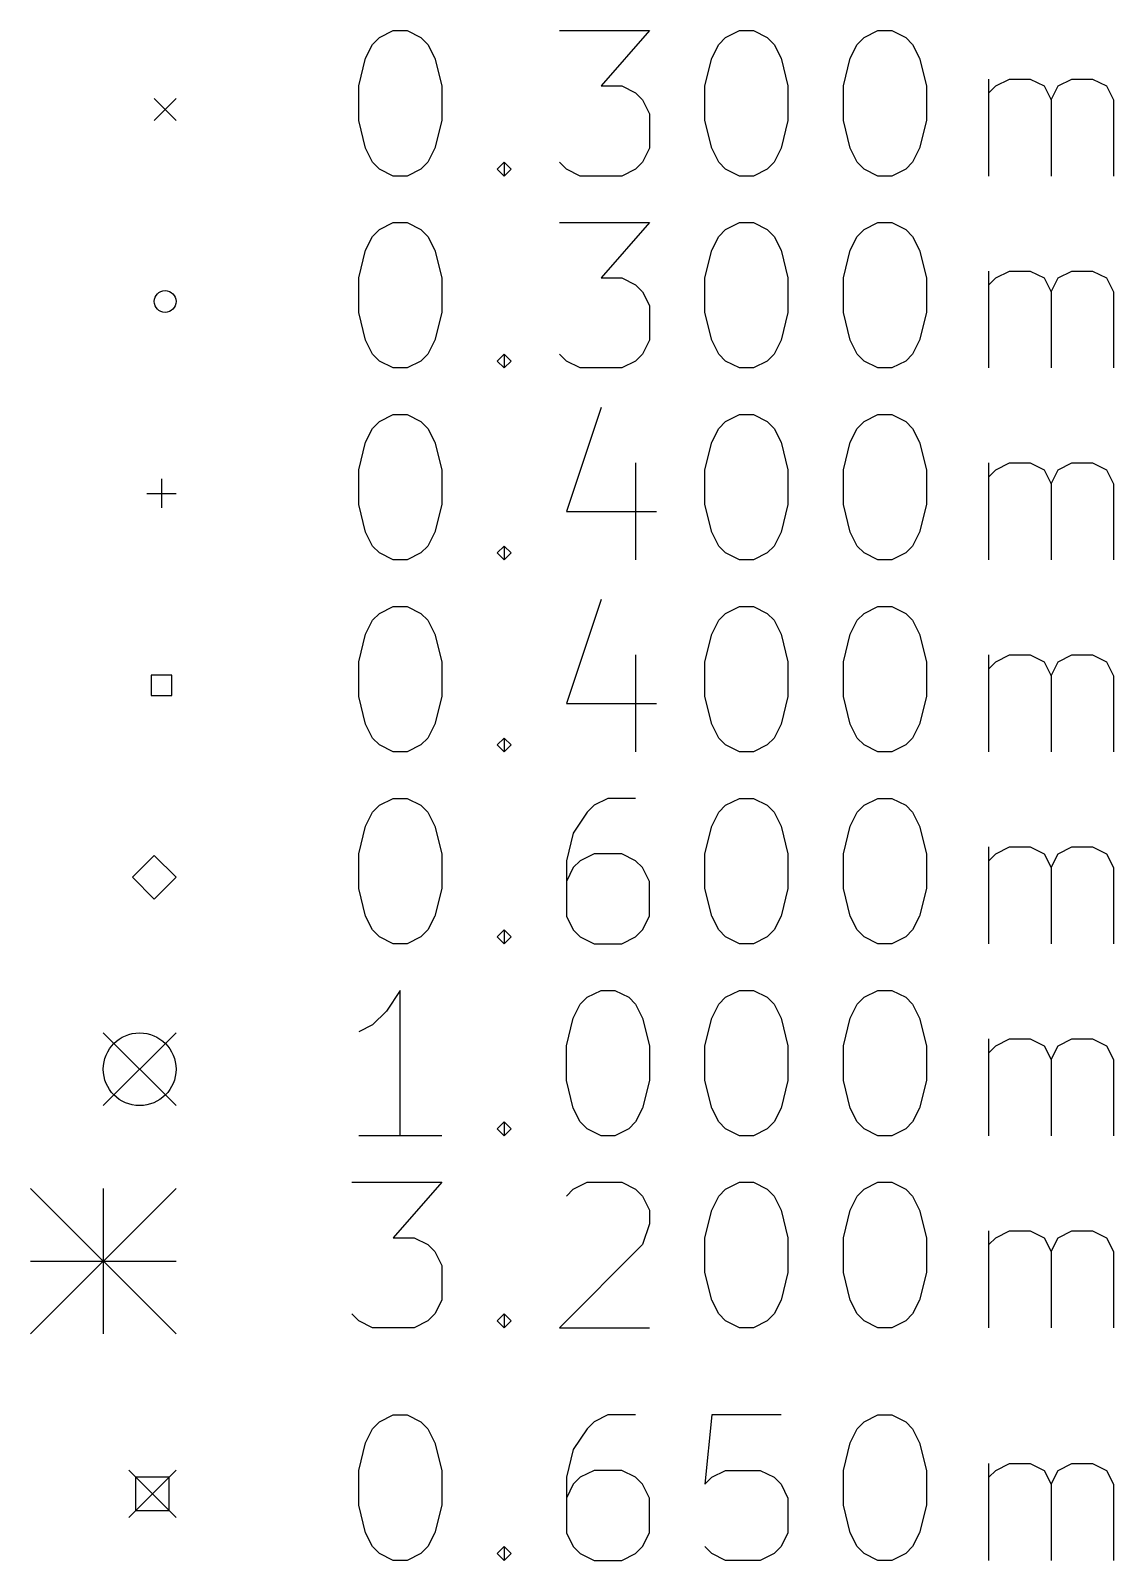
# Model space of a CAD drawing. Extents: x 48.1 to 118.3, y -115.2 to -22.5.
# Drawn here: x 48.14 to 63.03, y -114.41 to -93.37 of the extents above; entities that cross this region are included whole.
import ezdxf

# ---------------------------------------------------------------- set-up
doc = ezdxf.new("R2010")
doc.units = 0
doc.layers.add('BLACK', color=7, linetype='CONTINUOUS')

msp = doc.modelspace()

# ---------------------------------------------------------------- linework, layer by layer
at = {"layer": 'BLACK', "linetype": 'CONTINUOUS'}
for p, q in [((52.938244, -93.470076), (53.12872, -93.374838)), ((53.12872, -93.374838), (53.319197, -93.374838)), ((53.319197, -93.374838), (53.509673, -93.470076)), ((55.414435, -93.374838), (56.65253, -93.374838)), ((56.65253, -93.374838), (55.985863, -94.136742)), ((57.700149, -93.470076), (57.890625, -93.374838)), ((57.890625, -93.374838), (58.081102, -93.374838)), ((58.081102, -93.374838), (58.271578, -93.470076)), ((59.604911, -93.470076), (59.795387, -93.374838)), ((59.795387, -93.374838), (59.985864, -93.374838)), ((59.985864, -93.374838), (60.17634, -93.470076)), ((52.747768, -93.75579), (52.843006, -93.565314)), ((52.843006, -93.565314), (52.938244, -93.470076)), ((53.509673, -93.470076), (53.604911, -93.565314)), ((53.604911, -93.565314), (53.700149, -93.75579)), ((57.509673, -93.75579), (57.604911, -93.565314)), ((57.604911, -93.565314), (57.700149, -93.470076)), ((58.271578, -93.470076), (58.366816, -93.565314)), ((58.366816, -93.565314), (58.462054, -93.75579)), ((59.414435, -93.75579), (59.509673, -93.565314)), ((59.509673, -93.565314), (59.604911, -93.470076)), ((60.17634, -93.470076), (60.271578, -93.565314)), ((60.271578, -93.565314), (60.366816, -93.75579)), ((52.65253, -94.136742), (52.747768, -93.75579)), ((53.700149, -93.75579), (53.795387, -94.136742)), ((57.414435, -94.136742), (57.509673, -93.75579)), ((58.462054, -93.75579), (58.557292, -94.136742)), ((59.319197, -94.136742), (59.414435, -93.75579)), ((60.366816, -93.75579), (60.462054, -94.136742)), ((61.319197, -95.374838), (61.319197, -94.041504)), ((61.414435, -94.136742), (61.604911, -94.041504)), ((61.604911, -94.041504), (61.890626, -94.041504)), ((61.890626, -94.041504), (62.081102, -94.136742)), ((62.271578, -94.136742), (62.462054, -94.041504)), ((62.462054, -94.041504), (62.747768, -94.041504)), ((62.747768, -94.041504), (62.938245, -94.136742)), ((52.65253, -94.612933), (52.65253, -94.136742)), ((53.795387, -94.136742), (53.795387, -94.612933)), ((55.985863, -94.136742), (56.271578, -94.136742)), ((56.271578, -94.136742), (56.462054, -94.23198)), ((56.462054, -94.23198), (56.557292, -94.327219)), ((57.414435, -94.612933), (57.414435, -94.136742)), ((58.557292, -94.136742), (58.557292, -94.612933)), ((59.319197, -94.612933), (59.319197, -94.136742)), ((60.462054, -94.136742), (60.462054, -94.612933)), ((61.319197, -94.23198), (61.414435, -94.136742)), ((62.081102, -94.136742), (62.17634, -94.327219)), ((62.17634, -94.327219), (62.271578, -94.136742)), ((62.938245, -94.136742), (63.033483, -94.327219)), ((49.84, -94.31), (50.14, -94.61)), ((50.14, -94.31), (49.84, -94.61)), ((56.557292, -94.327219), (56.65253, -94.517695)), ((62.17634, -94.327219), (62.17634, -95.374838)), ((63.033483, -94.327219), (63.033483, -95.374838)), ((52.747768, -94.993885), (52.65253, -94.612933)), ((53.795387, -94.612933), (53.700149, -94.993885)), ((56.65253, -94.517695), (56.65253, -94.993885)), ((57.509673, -94.993885), (57.414435, -94.612933)), ((58.557292, -94.612933), (58.462054, -94.993885)), ((59.414435, -94.993885), (59.319197, -94.612933)), ((60.462054, -94.612933), (60.366816, -94.993885)), ((52.843006, -95.184361), (52.747768, -94.993885)), ((53.700149, -94.993885), (53.604911, -95.184361)), ((56.65253, -94.993885), (56.557292, -95.184361)), ((57.604911, -95.184361), (57.509673, -94.993885)), ((58.462054, -94.993885), (58.366816, -95.184361)), ((59.509673, -95.184361), (59.414435, -94.993885)), ((60.366816, -94.993885), (60.271578, -95.184361)), ((52.938244, -95.2796), (52.843006, -95.184361)), ((53.12872, -95.374838), (52.938244, -95.2796)), ((53.509673, -95.2796), (53.319197, -95.374838)), ((53.604911, -95.184361), (53.509673, -95.2796)), ((54.557292, -95.2796), (54.65253, -95.184361)), ((54.65253, -95.374838), (54.557292, -95.2796)), ((54.65253, -95.184361), (54.747768, -95.2796)), ((54.65253, -95.184361), (54.65253, -95.374838)), ((54.747768, -95.2796), (54.65253, -95.374838)), ((55.509673, -95.2796), (55.414435, -95.184361)), ((55.700149, -95.374838), (55.509673, -95.2796)), ((56.462054, -95.2796), (56.271578, -95.374838)), ((56.557292, -95.184361), (56.462054, -95.2796)), ((57.700149, -95.2796), (57.604911, -95.184361)), ((57.890625, -95.374838), (57.700149, -95.2796)), ((58.271578, -95.2796), (58.081102, -95.374838)), ((58.366816, -95.184361), (58.271578, -95.2796)), ((59.604911, -95.2796), (59.509673, -95.184361)), ((59.795387, -95.374838), (59.604911, -95.2796)), ((60.17634, -95.2796), (59.985864, -95.374838)), ((60.271578, -95.184361), (60.17634, -95.2796)), ((53.319197, -95.374838), (53.12872, -95.374838)), ((56.271578, -95.374838), (55.700149, -95.374838)), ((58.081102, -95.374838), (57.890625, -95.374838)), ((59.985864, -95.374838), (59.795387, -95.374838)), ((52.843006, -96.205314), (52.938244, -96.110076)), ((52.938244, -96.110076), (53.12872, -96.014838)), ((53.12872, -96.014838), (53.319197, -96.014838)), ((53.319197, -96.014838), (53.509673, -96.110076)), ((53.509673, -96.110076), (53.604911, -96.205314)), ((55.414435, -96.014838), (56.65253, -96.014838)), ((56.65253, -96.014838), (55.985863, -96.776742)), ((57.604911, -96.205314), (57.700149, -96.110076)), ((57.700149, -96.110076), (57.890625, -96.014838)), ((57.890625, -96.014838), (58.081102, -96.014838)), ((58.081102, -96.014838), (58.271578, -96.110076)), ((58.271578, -96.110076), (58.366816, -96.205314)), ((59.509673, -96.205314), (59.604911, -96.110076)), ((59.604911, -96.110076), (59.795387, -96.014838)), ((59.795387, -96.014838), (59.985864, -96.014838)), ((59.985864, -96.014838), (60.17634, -96.110076)), ((60.17634, -96.110076), (60.271578, -96.205314)), ((52.747768, -96.39579), (52.843006, -96.205314)), ((53.604911, -96.205314), (53.700149, -96.39579)), ((57.509673, -96.39579), (57.604911, -96.205314)), ((58.366816, -96.205314), (58.462054, -96.39579)), ((59.414435, -96.39579), (59.509673, -96.205314)), ((60.271578, -96.205314), (60.366816, -96.39579)), ((52.65253, -96.776742), (52.747768, -96.39579)), ((53.700149, -96.39579), (53.795387, -96.776742)), ((57.414435, -96.776742), (57.509673, -96.39579)), ((58.462054, -96.39579), (58.557292, -96.776742)), ((59.319197, -96.776742), (59.414435, -96.39579)), ((60.366816, -96.39579), (60.462054, -96.776742)), ((52.65253, -97.252933), (52.65253, -96.776742)), ((53.795387, -96.776742), (53.795387, -97.252933)), ((55.985863, -96.776742), (56.271578, -96.776742)), ((56.271578, -96.776742), (56.462054, -96.87198)), ((57.414435, -97.252933), (57.414435, -96.776742)), ((58.557292, -96.776742), (58.557292, -97.252933)), ((59.319197, -97.252933), (59.319197, -96.776742)), ((60.462054, -96.776742), (60.462054, -97.252933)), ((61.319197, -98.014838), (61.319197, -96.681504)), ((61.319197, -96.87198), (61.414435, -96.776742)), ((61.414435, -96.776742), (61.604911, -96.681504)), ((61.604911, -96.681504), (61.890626, -96.681504)), ((61.890626, -96.681504), (62.081102, -96.776742)), ((62.081102, -96.776742), (62.17634, -96.967219)), ((62.17634, -96.967219), (62.271578, -96.776742)), ((62.271578, -96.776742), (62.462054, -96.681504)), ((62.462054, -96.681504), (62.747768, -96.681504)), ((62.747768, -96.681504), (62.938245, -96.776742)), ((62.938245, -96.776742), (63.033483, -96.967219)), ((56.462054, -96.87198), (56.557292, -96.967219)), ((56.557292, -96.967219), (56.65253, -97.157695)), ((62.17634, -96.967219), (62.17634, -98.014838)), ((63.033483, -96.967219), (63.033483, -98.014838)), ((56.65253, -97.157695), (56.65253, -97.633885)), ((52.747768, -97.633885), (52.65253, -97.252933)), ((53.795387, -97.252933), (53.700149, -97.633885)), ((57.509673, -97.633885), (57.414435, -97.252933)), ((58.557292, -97.252933), (58.462054, -97.633885)), ((59.414435, -97.633885), (59.319197, -97.252933)), ((60.462054, -97.252933), (60.366816, -97.633885)), ((52.843006, -97.824361), (52.747768, -97.633885)), ((52.938244, -97.9196), (52.843006, -97.824361)), ((53.604911, -97.824361), (53.509673, -97.9196)), ((53.700149, -97.633885), (53.604911, -97.824361)), ((54.557292, -97.9196), (54.65253, -97.824361)), ((54.65253, -97.824361), (54.747768, -97.9196)), ((54.65253, -97.824361), (54.65253, -98.014838)), ((55.509673, -97.9196), (55.414435, -97.824361)), ((56.557292, -97.824361), (56.462054, -97.9196)), ((56.65253, -97.633885), (56.557292, -97.824361)), ((57.604911, -97.824361), (57.509673, -97.633885)), ((57.700149, -97.9196), (57.604911, -97.824361)), ((58.366816, -97.824361), (58.271578, -97.9196)), ((58.462054, -97.633885), (58.366816, -97.824361)), ((59.509673, -97.824361), (59.414435, -97.633885)), ((59.604911, -97.9196), (59.509673, -97.824361)), ((60.271578, -97.824361), (60.17634, -97.9196)), ((60.366816, -97.633885), (60.271578, -97.824361)), ((53.12872, -98.014838), (52.938244, -97.9196)), ((53.319197, -98.014838), (53.12872, -98.014838)), ((53.509673, -97.9196), (53.319197, -98.014838)), ((54.65253, -98.014838), (54.557292, -97.9196)), ((54.747768, -97.9196), (54.65253, -98.014838)), ((55.700149, -98.014838), (55.509673, -97.9196)), ((56.271578, -98.014838), (55.700149, -98.014838)), ((56.462054, -97.9196), (56.271578, -98.014838)), ((57.890625, -98.014838), (57.700149, -97.9196)), ((58.081102, -98.014838), (57.890625, -98.014838)), ((58.271578, -97.9196), (58.081102, -98.014838)), ((59.795387, -98.014838), (59.604911, -97.9196)), ((59.985864, -98.014838), (59.795387, -98.014838)), ((60.17634, -97.9196), (59.985864, -98.014838)), ((52.938244, -98.750076), (53.12872, -98.654838)), ((53.12872, -98.654838), (53.319197, -98.654838)), ((53.319197, -98.654838), (53.509673, -98.750076)), ((55.985863, -98.5596), (55.509673, -99.988171)), ((57.700149, -98.750076), (57.890625, -98.654838)), ((57.890625, -98.654838), (58.081102, -98.654838)), ((58.081102, -98.654838), (58.271578, -98.750076)), ((59.604911, -98.750076), (59.795387, -98.654838)), ((59.795387, -98.654838), (59.985864, -98.654838)), ((59.985864, -98.654838), (60.17634, -98.750076)), ((52.747768, -99.03579), (52.843006, -98.845314)), ((52.843006, -98.845314), (52.938244, -98.750076)), ((53.509673, -98.750076), (53.604911, -98.845314)), ((53.604911, -98.845314), (53.700149, -99.03579)), ((57.509673, -99.03579), (57.604911, -98.845314)), ((57.604911, -98.845314), (57.700149, -98.750076)), ((58.271578, -98.750076), (58.366816, -98.845314)), ((58.366816, -98.845314), (58.462054, -99.03579)), ((59.414435, -99.03579), (59.509673, -98.845314)), ((59.509673, -98.845314), (59.604911, -98.750076)), ((60.17634, -98.750076), (60.271578, -98.845314)), ((60.271578, -98.845314), (60.366816, -99.03579)), ((52.65253, -99.416742), (52.747768, -99.03579)), ((53.700149, -99.03579), (53.795387, -99.416742)), ((57.414435, -99.416742), (57.509673, -99.03579)), ((58.462054, -99.03579), (58.557292, -99.416742)), ((59.319197, -99.416742), (59.414435, -99.03579)), ((60.366816, -99.03579), (60.462054, -99.416742)), ((52.65253, -99.892933), (52.65253, -99.416742)), ((53.795387, -99.416742), (53.795387, -99.892933)), ((56.462054, -99.321504), (56.462054, -100.654838)), ((57.414435, -99.892933), (57.414435, -99.416742)), ((58.557292, -99.416742), (58.557292, -99.892933)), ((59.319197, -99.892933), (59.319197, -99.416742)), ((60.462054, -99.416742), (60.462054, -99.892933)), ((61.319197, -100.654838), (61.319197, -99.321504)), ((61.319197, -99.51198), (61.414435, -99.416742)), ((61.414435, -99.416742), (61.604911, -99.321504)), ((61.604911, -99.321504), (61.890626, -99.321504)), ((61.890626, -99.321504), (62.081102, -99.416742)), ((62.081102, -99.416742), (62.17634, -99.607219)), ((62.17634, -99.607219), (62.271578, -99.416742)), ((62.271578, -99.416742), (62.462054, -99.321504)), ((62.462054, -99.321504), (62.747768, -99.321504)), ((62.747768, -99.321504), (62.938245, -99.416742)), ((62.938245, -99.416742), (63.033483, -99.607219)), ((49.94, -99.54), (49.94, -99.94)), ((62.17634, -99.607219), (62.17634, -100.654838)), ((63.033483, -99.607219), (63.033483, -100.654838)), ((49.74, -99.74), (50.14, -99.74)), ((52.747768, -100.273885), (52.65253, -99.892933)), ((53.795387, -99.892933), (53.700149, -100.273885)), ((57.509673, -100.273885), (57.414435, -99.892933)), ((58.557292, -99.892933), (58.462054, -100.273885)), ((59.414435, -100.273885), (59.319197, -99.892933)), ((60.462054, -99.892933), (60.366816, -100.273885)), ((55.509673, -99.988171), (56.747768, -99.988171)), ((52.843006, -100.464361), (52.747768, -100.273885)), ((53.700149, -100.273885), (53.604911, -100.464361)), ((57.604911, -100.464361), (57.509673, -100.273885)), ((58.462054, -100.273885), (58.366816, -100.464361)), ((59.509673, -100.464361), (59.414435, -100.273885)), ((60.366816, -100.273885), (60.271578, -100.464361)), ((52.938244, -100.5596), (52.843006, -100.464361)), ((53.12872, -100.654838), (52.938244, -100.5596)), ((53.509673, -100.5596), (53.319197, -100.654838)), ((53.604911, -100.464361), (53.509673, -100.5596)), ((54.557292, -100.5596), (54.65253, -100.464361)), ((54.65253, -100.654838), (54.557292, -100.5596)), ((54.65253, -100.464361), (54.747768, -100.5596)), ((54.65253, -100.464361), (54.65253, -100.654838)), ((54.747768, -100.5596), (54.65253, -100.654838)), ((57.700149, -100.5596), (57.604911, -100.464361)), ((57.890625, -100.654838), (57.700149, -100.5596)), ((58.271578, -100.5596), (58.081102, -100.654838)), ((58.366816, -100.464361), (58.271578, -100.5596)), ((59.604911, -100.5596), (59.509673, -100.464361)), ((59.795387, -100.654838), (59.604911, -100.5596)), ((60.17634, -100.5596), (59.985864, -100.654838)), ((60.271578, -100.464361), (60.17634, -100.5596)), ((53.319197, -100.654838), (53.12872, -100.654838)), ((58.081102, -100.654838), (57.890625, -100.654838)), ((59.985864, -100.654838), (59.795387, -100.654838)), ((55.985863, -101.1996), (55.509673, -102.628171)), ((52.843006, -101.485314), (52.938244, -101.390076)), ((52.938244, -101.390076), (53.12872, -101.294838)), ((53.12872, -101.294838), (53.319197, -101.294838)), ((53.319197, -101.294838), (53.509673, -101.390076)), ((53.509673, -101.390076), (53.604911, -101.485314)), ((57.604911, -101.485314), (57.700149, -101.390076)), ((57.700149, -101.390076), (57.890625, -101.294838)), ((57.890625, -101.294838), (58.081102, -101.294838)), ((58.081102, -101.294838), (58.271578, -101.390076)), ((58.271578, -101.390076), (58.366816, -101.485314)), ((59.509673, -101.485314), (59.604911, -101.390076)), ((59.604911, -101.390076), (59.795387, -101.294838)), ((59.795387, -101.294838), (59.985864, -101.294838)), ((59.985864, -101.294838), (60.17634, -101.390076)), ((60.17634, -101.390076), (60.271578, -101.485314)), ((52.747768, -101.67579), (52.843006, -101.485314)), ((53.604911, -101.485314), (53.700149, -101.67579)), ((57.509673, -101.67579), (57.604911, -101.485314)), ((58.366816, -101.485314), (58.462054, -101.67579)), ((59.414435, -101.67579), (59.509673, -101.485314)), ((60.271578, -101.485314), (60.366816, -101.67579)), ((52.65253, -102.056742), (52.747768, -101.67579)), ((53.700149, -101.67579), (53.795387, -102.056742)), ((57.414435, -102.056742), (57.509673, -101.67579)), ((58.462054, -101.67579), (58.557292, -102.056742)), ((59.319197, -102.056742), (59.414435, -101.67579)), ((60.366816, -101.67579), (60.462054, -102.056742)), ((56.462054, -101.961504), (56.462054, -103.294838)), ((61.319197, -103.294838), (61.319197, -101.961504)), ((61.414435, -102.056742), (61.604911, -101.961504)), ((61.604911, -101.961504), (61.890626, -101.961504)), ((61.890626, -101.961504), (62.081102, -102.056742)), ((62.271578, -102.056742), (62.462054, -101.961504)), ((62.462054, -101.961504), (62.747768, -101.961504)), ((62.747768, -101.961504), (62.938245, -102.056742)), ((50.081423, -102.238577), (49.798577, -102.238577)), ((49.798577, -102.238577), (49.798577, -102.521423)), ((50.081423, -102.521423), (50.081423, -102.238577)), ((52.65253, -102.532933), (52.65253, -102.056742)), ((53.795387, -102.056742), (53.795387, -102.532933)), ((57.414435, -102.532933), (57.414435, -102.056742)), ((58.557292, -102.056742), (58.557292, -102.532933)), ((59.319197, -102.532933), (59.319197, -102.056742)), ((60.462054, -102.056742), (60.462054, -102.532933)), ((61.319197, -102.15198), (61.414435, -102.056742)), ((62.081102, -102.056742), (62.17634, -102.247219)), ((62.17634, -102.247219), (62.271578, -102.056742)), ((62.17634, -102.247219), (62.17634, -103.294838)), ((62.938245, -102.056742), (63.033483, -102.247219)), ((63.033483, -102.247219), (63.033483, -103.294838)), ((49.798577, -102.521423), (50.081423, -102.521423)), ((52.747768, -102.913885), (52.65253, -102.532933)), ((53.795387, -102.532933), (53.700149, -102.913885)), ((55.509673, -102.628171), (56.747768, -102.628171)), ((57.509673, -102.913885), (57.414435, -102.532933)), ((58.557292, -102.532933), (58.462054, -102.913885)), ((59.414435, -102.913885), (59.319197, -102.532933)), ((60.462054, -102.532933), (60.366816, -102.913885)), ((52.843006, -103.104361), (52.747768, -102.913885)), ((53.700149, -102.913885), (53.604911, -103.104361)), ((57.604911, -103.104361), (57.509673, -102.913885)), ((58.462054, -102.913885), (58.366816, -103.104361)), ((59.509673, -103.104361), (59.414435, -102.913885)), ((60.366816, -102.913885), (60.271578, -103.104361)), ((52.938244, -103.1996), (52.843006, -103.104361)), ((53.12872, -103.294838), (52.938244, -103.1996)), ((53.319197, -103.294838), (53.12872, -103.294838)), ((53.509673, -103.1996), (53.319197, -103.294838)), ((53.604911, -103.104361), (53.509673, -103.1996)), ((54.557292, -103.1996), (54.65253, -103.104361)), ((54.65253, -103.294838), (54.557292, -103.1996)), ((54.65253, -103.104361), (54.747768, -103.1996)), ((54.65253, -103.104361), (54.65253, -103.294838)), ((54.747768, -103.1996), (54.65253, -103.294838)), ((57.700149, -103.1996), (57.604911, -103.104361)), ((57.890625, -103.294838), (57.700149, -103.1996)), ((58.081102, -103.294838), (57.890625, -103.294838)), ((58.271578, -103.1996), (58.081102, -103.294838)), ((58.366816, -103.104361), (58.271578, -103.1996)), ((59.604911, -103.1996), (59.509673, -103.104361)), ((59.795387, -103.294838), (59.604911, -103.1996)), ((59.985864, -103.294838), (59.795387, -103.294838)), ((60.17634, -103.1996), (59.985864, -103.294838)), ((60.271578, -103.104361), (60.17634, -103.1996)), ((52.938244, -104.030076), (53.12872, -103.934838)), ((53.12872, -103.934838), (53.319197, -103.934838)), ((53.319197, -103.934838), (53.509673, -104.030076)), ((56.081101, -103.934838), (55.890625, -104.030076)), ((56.462054, -103.934838), (56.081101, -103.934838)), ((57.700149, -104.030076), (57.890625, -103.934838)), ((57.890625, -103.934838), (58.081102, -103.934838)), ((58.081102, -103.934838), (58.271578, -104.030076)), ((59.604911, -104.030076), (59.795387, -103.934838)), ((59.795387, -103.934838), (59.985864, -103.934838)), ((59.985864, -103.934838), (60.17634, -104.030076)), ((52.747768, -104.31579), (52.843006, -104.125314)), ((52.843006, -104.125314), (52.938244, -104.030076)), ((53.509673, -104.030076), (53.604911, -104.125314)), ((53.604911, -104.125314), (53.700149, -104.31579)), ((55.795387, -104.125314), (55.604911, -104.411028)), ((55.890625, -104.030076), (55.795387, -104.125314)), ((57.509673, -104.31579), (57.604911, -104.125314)), ((57.604911, -104.125314), (57.700149, -104.030076)), ((58.271578, -104.030076), (58.366816, -104.125314)), ((58.366816, -104.125314), (58.462054, -104.31579)), ((59.414435, -104.31579), (59.509673, -104.125314)), ((59.509673, -104.125314), (59.604911, -104.030076)), ((60.17634, -104.030076), (60.271578, -104.125314)), ((60.271578, -104.125314), (60.366816, -104.31579)), ((52.65253, -104.696742), (52.747768, -104.31579)), ((53.700149, -104.31579), (53.795387, -104.696742)), ((57.414435, -104.696742), (57.509673, -104.31579)), ((58.462054, -104.31579), (58.557292, -104.696742)), ((59.319197, -104.696742), (59.414435, -104.31579)), ((60.366816, -104.31579), (60.462054, -104.696742)), ((55.604911, -104.411028), (55.509673, -104.79198)), ((49.84, -104.72), (49.54, -105.02)), ((50.14, -105.02), (49.84, -104.72)), ((52.65253, -105.172933), (52.65253, -104.696742)), ((53.795387, -104.696742), (53.795387, -105.172933)), ((55.890625, -104.696742), (55.700149, -104.79198)), ((56.271578, -104.696742), (55.890625, -104.696742)), ((56.462054, -104.79198), (56.271578, -104.696742)), ((57.414435, -105.172933), (57.414435, -104.696742)), ((58.557292, -104.696742), (58.557292, -105.172933)), ((59.319197, -105.172933), (59.319197, -104.696742)), ((60.462054, -104.696742), (60.462054, -105.172933)), ((61.319197, -105.934838), (61.319197, -104.601504)), ((61.319197, -104.79198), (61.414435, -104.696742)), ((61.414435, -104.696742), (61.604911, -104.601504)), ((61.604911, -104.601504), (61.890626, -104.601504)), ((61.890626, -104.601504), (62.081102, -104.696742)), ((62.081102, -104.696742), (62.17634, -104.887219)), ((62.17634, -104.887219), (62.271578, -104.696742)), ((62.271578, -104.696742), (62.462054, -104.601504)), ((62.462054, -104.601504), (62.747768, -104.601504)), ((62.747768, -104.601504), (62.938245, -104.696742)), ((62.938245, -104.696742), (63.033483, -104.887219)), ((55.509673, -104.79198), (55.509673, -105.553885)), ((55.604911, -104.887219), (55.509673, -105.077695)), ((55.700149, -104.79198), (55.604911, -104.887219)), ((56.557292, -104.887219), (56.462054, -104.79198)), ((56.65253, -105.077695), (56.557292, -104.887219)), ((62.17634, -104.887219), (62.17634, -105.934838)), ((63.033483, -104.887219), (63.033483, -105.934838)), ((49.54, -105.02), (49.84, -105.32)), ((49.84, -105.32), (50.14, -105.02)), ((52.747768, -105.553885), (52.65253, -105.172933)), ((53.795387, -105.172933), (53.700149, -105.553885)), ((56.65253, -105.553885), (56.65253, -105.077695)), ((57.509673, -105.553885), (57.414435, -105.172933)), ((58.557292, -105.172933), (58.462054, -105.553885)), ((59.414435, -105.553885), (59.319197, -105.172933)), ((60.462054, -105.172933), (60.366816, -105.553885)), ((52.843006, -105.744361), (52.747768, -105.553885)), ((53.700149, -105.553885), (53.604911, -105.744361)), ((55.509673, -105.553885), (55.604911, -105.744361)), ((56.557292, -105.744361), (56.65253, -105.553885)), ((57.604911, -105.744361), (57.509673, -105.553885)), ((58.462054, -105.553885), (58.366816, -105.744361)), ((59.509673, -105.744361), (59.414435, -105.553885)), ((60.366816, -105.553885), (60.271578, -105.744361)), ((52.938244, -105.8396), (52.843006, -105.744361)), ((53.604911, -105.744361), (53.509673, -105.8396)), ((54.557292, -105.8396), (54.65253, -105.744361)), ((54.65253, -105.744361), (54.747768, -105.8396)), ((54.65253, -105.744361), (54.65253, -105.934838)), ((55.604911, -105.744361), (55.700149, -105.8396)), ((56.462054, -105.8396), (56.557292, -105.744361)), ((57.700149, -105.8396), (57.604911, -105.744361)), ((58.366816, -105.744361), (58.271578, -105.8396)), ((59.604911, -105.8396), (59.509673, -105.744361)), ((60.271578, -105.744361), (60.17634, -105.8396)), ((53.12872, -105.934838), (52.938244, -105.8396)), ((53.319197, -105.934838), (53.12872, -105.934838)), ((53.509673, -105.8396), (53.319197, -105.934838)), ((54.65253, -105.934838), (54.557292, -105.8396)), ((54.747768, -105.8396), (54.65253, -105.934838)), ((55.700149, -105.8396), (55.890625, -105.934838)), ((55.890625, -105.934838), (56.271578, -105.934838)), ((56.271578, -105.934838), (56.462054, -105.8396)), ((57.890625, -105.934838), (57.700149, -105.8396)), ((58.081102, -105.934838), (57.890625, -105.934838)), ((58.271578, -105.8396), (58.081102, -105.934838)), ((59.795387, -105.934838), (59.604911, -105.8396)), ((59.985864, -105.934838), (59.795387, -105.934838)), ((60.17634, -105.8396), (59.985864, -105.934838)), ((53.223958, -106.574838), (53.033482, -106.860552)), ((53.223958, -108.574838), (53.223958, -106.574838)), ((55.700149, -106.765314), (55.795387, -106.670076)), ((55.795387, -106.670076), (55.985863, -106.574838)), ((55.985863, -106.574838), (56.17634, -106.574838)), ((56.17634, -106.574838), (56.366816, -106.670076)), ((56.366816, -106.670076), (56.462054, -106.765314)), ((57.604911, -106.765314), (57.700149, -106.670076)), ((57.700149, -106.670076), (57.890625, -106.574838)), ((57.890625, -106.574838), (58.081102, -106.574838)), ((58.081102, -106.574838), (58.271578, -106.670076)), ((58.271578, -106.670076), (58.366816, -106.765314)), ((59.509673, -106.765314), (59.604911, -106.670076)), ((59.604911, -106.670076), (59.795387, -106.574838)), ((59.795387, -106.574838), (59.985864, -106.574838)), ((59.985864, -106.574838), (60.17634, -106.670076)), ((60.17634, -106.670076), (60.271578, -106.765314)), ((53.033482, -106.860552), (52.843006, -107.051028)), ((55.604911, -106.95579), (55.700149, -106.765314)), ((56.462054, -106.765314), (56.557292, -106.95579)), ((57.509673, -106.95579), (57.604911, -106.765314)), ((58.366816, -106.765314), (58.462054, -106.95579)), ((59.414435, -106.95579), (59.509673, -106.765314)), ((60.271578, -106.765314), (60.366816, -106.95579)), ((52.843006, -107.051028), (52.65253, -107.146266)), ((55.509673, -107.336742), (55.604911, -106.95579)), ((56.557292, -106.95579), (56.65253, -107.336742)), ((57.414435, -107.336742), (57.509673, -106.95579)), ((58.462054, -106.95579), (58.557292, -107.336742)), ((59.319197, -107.336742), (59.414435, -106.95579)), ((60.366816, -106.95579), (60.462054, -107.336742)), ((49.14, -107.16), (50.14, -108.16)), ((50.14, -107.16), (49.14, -108.16)), ((61.319197, -108.574838), (61.319197, -107.241504)), ((61.414435, -107.336742), (61.604911, -107.241504)), ((61.604911, -107.241504), (61.890626, -107.241504)), ((61.890626, -107.241504), (62.081102, -107.336742)), ((62.271578, -107.336742), (62.462054, -107.241504)), ((62.462054, -107.241504), (62.747768, -107.241504)), ((62.747768, -107.241504), (62.938245, -107.336742)), ((55.509673, -107.812933), (55.509673, -107.336742)), ((56.65253, -107.336742), (56.65253, -107.812933)), ((57.414435, -107.812933), (57.414435, -107.336742)), ((58.557292, -107.336742), (58.557292, -107.812933)), ((59.319197, -107.812933), (59.319197, -107.336742)), ((60.462054, -107.336742), (60.462054, -107.812933)), ((61.319197, -107.43198), (61.414435, -107.336742)), ((62.081102, -107.336742), (62.17634, -107.527219)), ((62.17634, -107.527219), (62.271578, -107.336742)), ((62.938245, -107.336742), (63.033483, -107.527219)), ((62.17634, -107.527219), (62.17634, -108.574838)), ((63.033483, -107.527219), (63.033483, -108.574838)), ((55.604911, -108.193885), (55.509673, -107.812933)), ((56.65253, -107.812933), (56.557292, -108.193885)), ((57.509673, -108.193885), (57.414435, -107.812933)), ((58.557292, -107.812933), (58.462054, -108.193885)), ((59.414435, -108.193885), (59.319197, -107.812933)), ((60.462054, -107.812933), (60.366816, -108.193885)), ((55.700149, -108.384361), (55.604911, -108.193885)), ((56.557292, -108.193885), (56.462054, -108.384361)), ((57.604911, -108.384361), (57.509673, -108.193885)), ((58.462054, -108.193885), (58.366816, -108.384361)), ((59.509673, -108.384361), (59.414435, -108.193885)), ((60.366816, -108.193885), (60.271578, -108.384361)), ((54.557292, -108.4796), (54.65253, -108.384361)), ((54.65253, -108.574838), (54.557292, -108.4796)), ((54.65253, -108.384361), (54.747768, -108.4796)), ((54.65253, -108.384361), (54.65253, -108.574838)), ((54.747768, -108.4796), (54.65253, -108.574838)), ((55.795387, -108.4796), (55.700149, -108.384361)), ((55.985863, -108.574838), (55.795387, -108.4796)), ((56.366816, -108.4796), (56.17634, -108.574838)), ((56.462054, -108.384361), (56.366816, -108.4796)), ((57.700149, -108.4796), (57.604911, -108.384361)), ((57.890625, -108.574838), (57.700149, -108.4796)), ((58.271578, -108.4796), (58.081102, -108.574838)), ((58.366816, -108.384361), (58.271578, -108.4796)), ((59.604911, -108.4796), (59.509673, -108.384361)), ((59.795387, -108.574838), (59.604911, -108.4796)), ((60.17634, -108.4796), (59.985864, -108.574838)), ((60.271578, -108.384361), (60.17634, -108.4796)), ((53.795387, -108.574838), (52.65253, -108.574838)), ((56.17634, -108.574838), (55.985863, -108.574838)), ((58.081102, -108.574838), (57.890625, -108.574838)), ((59.985864, -108.574838), (59.795387, -108.574838)), ((48.14, -109.3), (50.14, -111.3)), ((50.14, -109.3), (48.14, -111.3)), ((49.14, -109.3), (49.14, -111.3)), ((52.557292, -109.214838), (53.795387, -109.214838)), ((53.795387, -109.214838), (53.12872, -109.976742)), ((55.509673, -109.405314), (55.604911, -109.310076)), ((55.604911, -109.310076), (55.795387, -109.214838)), ((55.795387, -109.214838), (56.271578, -109.214838)), ((56.271578, -109.214838), (56.462054, -109.310076)), ((56.462054, -109.310076), (56.557292, -109.405314)), ((56.557292, -109.405314), (56.65253, -109.59579)), ((57.509673, -109.59579), (57.604911, -109.405314)), ((57.604911, -109.405314), (57.700149, -109.310076)), ((57.700149, -109.310076), (57.890625, -109.214838)), ((57.890625, -109.214838), (58.081102, -109.214838)), ((58.081102, -109.214838), (58.271578, -109.310076)), ((58.271578, -109.310076), (58.366816, -109.405314)), ((58.366816, -109.405314), (58.462054, -109.59579)), ((59.414435, -109.59579), (59.509673, -109.405314)), ((59.509673, -109.405314), (59.604911, -109.310076)), ((59.604911, -109.310076), (59.795387, -109.214838)), ((59.795387, -109.214838), (59.985864, -109.214838)), ((59.985864, -109.214838), (60.17634, -109.310076)), ((60.17634, -109.310076), (60.271578, -109.405314)), ((60.271578, -109.405314), (60.366816, -109.59579)), ((56.65253, -109.59579), (56.65253, -109.786266)), ((57.414435, -109.976742), (57.509673, -109.59579)), ((58.462054, -109.59579), (58.557292, -109.976742)), ((59.319197, -109.976742), (59.414435, -109.59579)), ((60.366816, -109.59579), (60.462054, -109.976742)), ((56.65253, -109.786266), (56.557292, -110.07198)), ((53.12872, -109.976742), (53.414435, -109.976742)), ((53.414435, -109.976742), (53.604911, -110.07198)), ((57.414435, -110.452933), (57.414435, -109.976742)), ((58.557292, -109.976742), (58.557292, -110.452933)), ((59.319197, -110.452933), (59.319197, -109.976742)), ((60.462054, -109.976742), (60.462054, -110.452933)), ((61.319197, -111.214838), (61.319197, -109.881504)), ((61.319197, -110.07198), (61.414435, -109.976742)), ((61.414435, -109.976742), (61.604911, -109.881504)), ((61.604911, -109.881504), (61.890626, -109.881504)), ((61.890626, -109.881504), (62.081102, -109.976742)), ((62.081102, -109.976742), (62.17634, -110.167219)), ((62.17634, -110.167219), (62.271578, -109.976742)), ((62.271578, -109.976742), (62.462054, -109.881504)), ((62.462054, -109.881504), (62.747768, -109.881504)), ((62.747768, -109.881504), (62.938245, -109.976742)), ((62.938245, -109.976742), (63.033483, -110.167219)), ((53.604911, -110.07198), (53.700149, -110.167219)), ((53.700149, -110.167219), (53.795387, -110.357695)), ((56.557292, -110.07198), (55.414435, -111.214838)), ((62.17634, -110.167219), (62.17634, -111.214838)), ((63.033483, -110.167219), (63.033483, -111.214838)), ((48.14, -110.3), (50.14, -110.3)), ((53.795387, -110.357695), (53.795387, -110.833885)), ((57.509673, -110.833885), (57.414435, -110.452933)), ((58.557292, -110.452933), (58.462054, -110.833885)), ((59.414435, -110.833885), (59.319197, -110.452933)), ((60.462054, -110.452933), (60.366816, -110.833885)), ((53.795387, -110.833885), (53.700149, -111.024361)), ((57.604911, -111.024361), (57.509673, -110.833885)), ((58.462054, -110.833885), (58.366816, -111.024361)), ((59.509673, -111.024361), (59.414435, -110.833885)), ((60.366816, -110.833885), (60.271578, -111.024361)), ((52.65253, -111.1196), (52.557292, -111.024361)), ((53.700149, -111.024361), (53.604911, -111.1196)), ((54.557292, -111.1196), (54.65253, -111.024361)), ((54.65253, -111.024361), (54.747768, -111.1196)), ((54.65253, -111.024361), (54.65253, -111.214838)), ((57.700149, -111.1196), (57.604911, -111.024361)), ((58.366816, -111.024361), (58.271578, -111.1196)), ((59.604911, -111.1196), (59.509673, -111.024361)), ((60.271578, -111.024361), (60.17634, -111.1196)), ((52.843006, -111.214838), (52.65253, -111.1196)), ((53.414435, -111.214838), (52.843006, -111.214838)), ((53.604911, -111.1196), (53.414435, -111.214838)), ((54.65253, -111.214838), (54.557292, -111.1196)), ((54.747768, -111.1196), (54.65253, -111.214838)), ((55.414435, -111.214838), (56.65253, -111.214838)), ((57.890625, -111.214838), (57.700149, -111.1196)), ((58.081102, -111.214838), (57.890625, -111.214838)), ((58.271578, -111.1196), (58.081102, -111.214838)), ((59.795387, -111.214838), (59.604911, -111.1196)), ((59.985864, -111.214838), (59.795387, -111.214838)), ((60.17634, -111.1196), (59.985864, -111.214838)), ((52.843006, -112.605314), (52.938244, -112.510076)), ((52.938244, -112.510076), (53.12872, -112.414838)), ((53.12872, -112.414838), (53.319197, -112.414838)), ((53.319197, -112.414838), (53.509673, -112.510076)), ((53.509673, -112.510076), (53.604911, -112.605314)), ((55.890625, -112.510076), (55.795387, -112.605314)), ((56.081101, -112.414838), (55.890625, -112.510076)), ((56.462054, -112.414838), (56.081101, -112.414838)), ((57.509673, -112.414838), (57.414435, -113.367219)), ((58.462054, -112.414838), (57.509673, -112.414838)), ((59.509673, -112.605314), (59.604911, -112.510076)), ((59.604911, -112.510076), (59.795387, -112.414838)), ((59.795387, -112.414838), (59.985864, -112.414838)), ((59.985864, -112.414838), (60.17634, -112.510076)), ((60.17634, -112.510076), (60.271578, -112.605314)), ((52.747768, -112.79579), (52.843006, -112.605314)), ((53.604911, -112.605314), (53.700149, -112.79579)), ((55.795387, -112.605314), (55.604911, -112.891028)), ((59.414435, -112.79579), (59.509673, -112.605314)), ((60.271578, -112.605314), (60.366816, -112.79579)), ((52.65253, -113.176742), (52.747768, -112.79579)), ((53.700149, -112.79579), (53.795387, -113.176742)), ((55.604911, -112.891028), (55.509673, -113.27198)), ((59.319197, -113.176742), (59.414435, -112.79579)), ((60.366816, -112.79579), (60.462054, -113.176742)), ((49.49, -113.175), (50.14, -113.825)), ((50.14, -113.175), (49.49, -113.825)), ((52.65253, -113.652933), (52.65253, -113.176742)), ((53.795387, -113.176742), (53.795387, -113.652933)), ((55.890625, -113.176742), (55.700149, -113.27198)), ((56.271578, -113.176742), (55.890625, -113.176742)), ((56.462054, -113.27198), (56.271578, -113.176742)), ((57.509673, -113.27198), (57.700149, -113.176742)), ((57.700149, -113.176742), (58.17634, -113.176742)), ((58.17634, -113.176742), (58.366816, -113.27198)), ((59.319197, -113.652933), (59.319197, -113.176742)), ((60.462054, -113.176742), (60.462054, -113.652933)), ((61.319197, -114.414838), (61.319197, -113.081504)), ((61.319197, -113.27198), (61.414435, -113.176742)), ((61.414435, -113.176742), (61.604911, -113.081504)), ((61.604911, -113.081504), (61.890626, -113.081504)), ((61.890626, -113.081504), (62.081102, -113.176742)), ((62.081102, -113.176742), (62.17634, -113.367219)), ((62.17634, -113.367219), (62.271578, -113.176742)), ((62.271578, -113.176742), (62.462054, -113.081504)), ((62.462054, -113.081504), (62.747768, -113.081504)), ((62.747768, -113.081504), (62.938245, -113.176742)), ((62.938245, -113.176742), (63.033483, -113.367219)), ((50.044812, -113.270188), (49.585188, -113.270188)), ((49.585188, -113.270188), (49.585188, -113.729812)), ((50.044812, -113.729812), (50.044812, -113.270188)), ((55.509673, -113.27198), (55.509673, -114.033885)), ((55.604911, -113.367219), (55.509673, -113.557695)), ((55.700149, -113.27198), (55.604911, -113.367219)), ((56.557292, -113.367219), (56.462054, -113.27198)), ((56.65253, -113.557695), (56.557292, -113.367219)), ((57.414435, -113.367219), (57.509673, -113.27198)), ((58.366816, -113.27198), (58.462054, -113.367219)), ((58.462054, -113.367219), (58.557292, -113.557695)), ((62.17634, -113.367219), (62.17634, -114.414838)), ((63.033483, -113.367219), (63.033483, -114.414838)), ((56.65253, -114.033885), (56.65253, -113.557695)), ((58.557292, -113.557695), (58.557292, -114.033885)), ((49.585188, -113.729812), (50.044812, -113.729812)), ((52.747768, -114.033885), (52.65253, -113.652933)), ((53.795387, -113.652933), (53.700149, -114.033885)), ((59.414435, -114.033885), (59.319197, -113.652933)), ((60.462054, -113.652933), (60.366816, -114.033885)), ((52.843006, -114.224361), (52.747768, -114.033885)), ((53.700149, -114.033885), (53.604911, -114.224361)), ((55.509673, -114.033885), (55.604911, -114.224361)), ((56.557292, -114.224361), (56.65253, -114.033885)), ((58.557292, -114.033885), (58.462054, -114.224361)), ((59.509673, -114.224361), (59.414435, -114.033885)), ((60.366816, -114.033885), (60.271578, -114.224361)), ((52.938244, -114.3196), (52.843006, -114.224361)), ((53.604911, -114.224361), (53.509673, -114.3196)), ((54.557292, -114.3196), (54.65253, -114.224361)), ((54.65253, -114.224361), (54.747768, -114.3196)), ((54.65253, -114.224361), (54.65253, -114.414838)), ((55.604911, -114.224361), (55.700149, -114.3196)), ((56.462054, -114.3196), (56.557292, -114.224361)), ((57.509673, -114.3196), (57.414435, -114.224361)), ((58.462054, -114.224361), (58.366816, -114.3196)), ((59.604911, -114.3196), (59.509673, -114.224361)), ((60.271578, -114.224361), (60.17634, -114.3196)), ((53.12872, -114.414838), (52.938244, -114.3196)), ((53.319197, -114.414838), (53.12872, -114.414838)), ((53.509673, -114.3196), (53.319197, -114.414838)), ((54.65253, -114.414838), (54.557292, -114.3196)), ((54.747768, -114.3196), (54.65253, -114.414838)), ((55.700149, -114.3196), (55.890625, -114.414838)), ((55.890625, -114.414838), (56.271578, -114.414838)), ((56.271578, -114.414838), (56.462054, -114.3196)), ((57.700149, -114.414838), (57.509673, -114.3196)), ((58.17634, -114.414838), (57.700149, -114.414838)), ((58.366816, -114.3196), (58.17634, -114.414838)), ((59.795387, -114.414838), (59.604911, -114.3196)), ((59.985864, -114.414838), (59.795387, -114.414838)), ((60.17634, -114.3196), (59.985864, -114.414838))]:
    msp.add_line(p, q, dxfattribs=at)
at = {"layer": 'BLACK'}
for centre, radius in [((49.99, -97.1), 0.15), ((49.64, -107.66), 0.5)]:
    msp.add_circle(centre, radius, dxfattribs=at)

doc.saveas('drawing.dxf')
